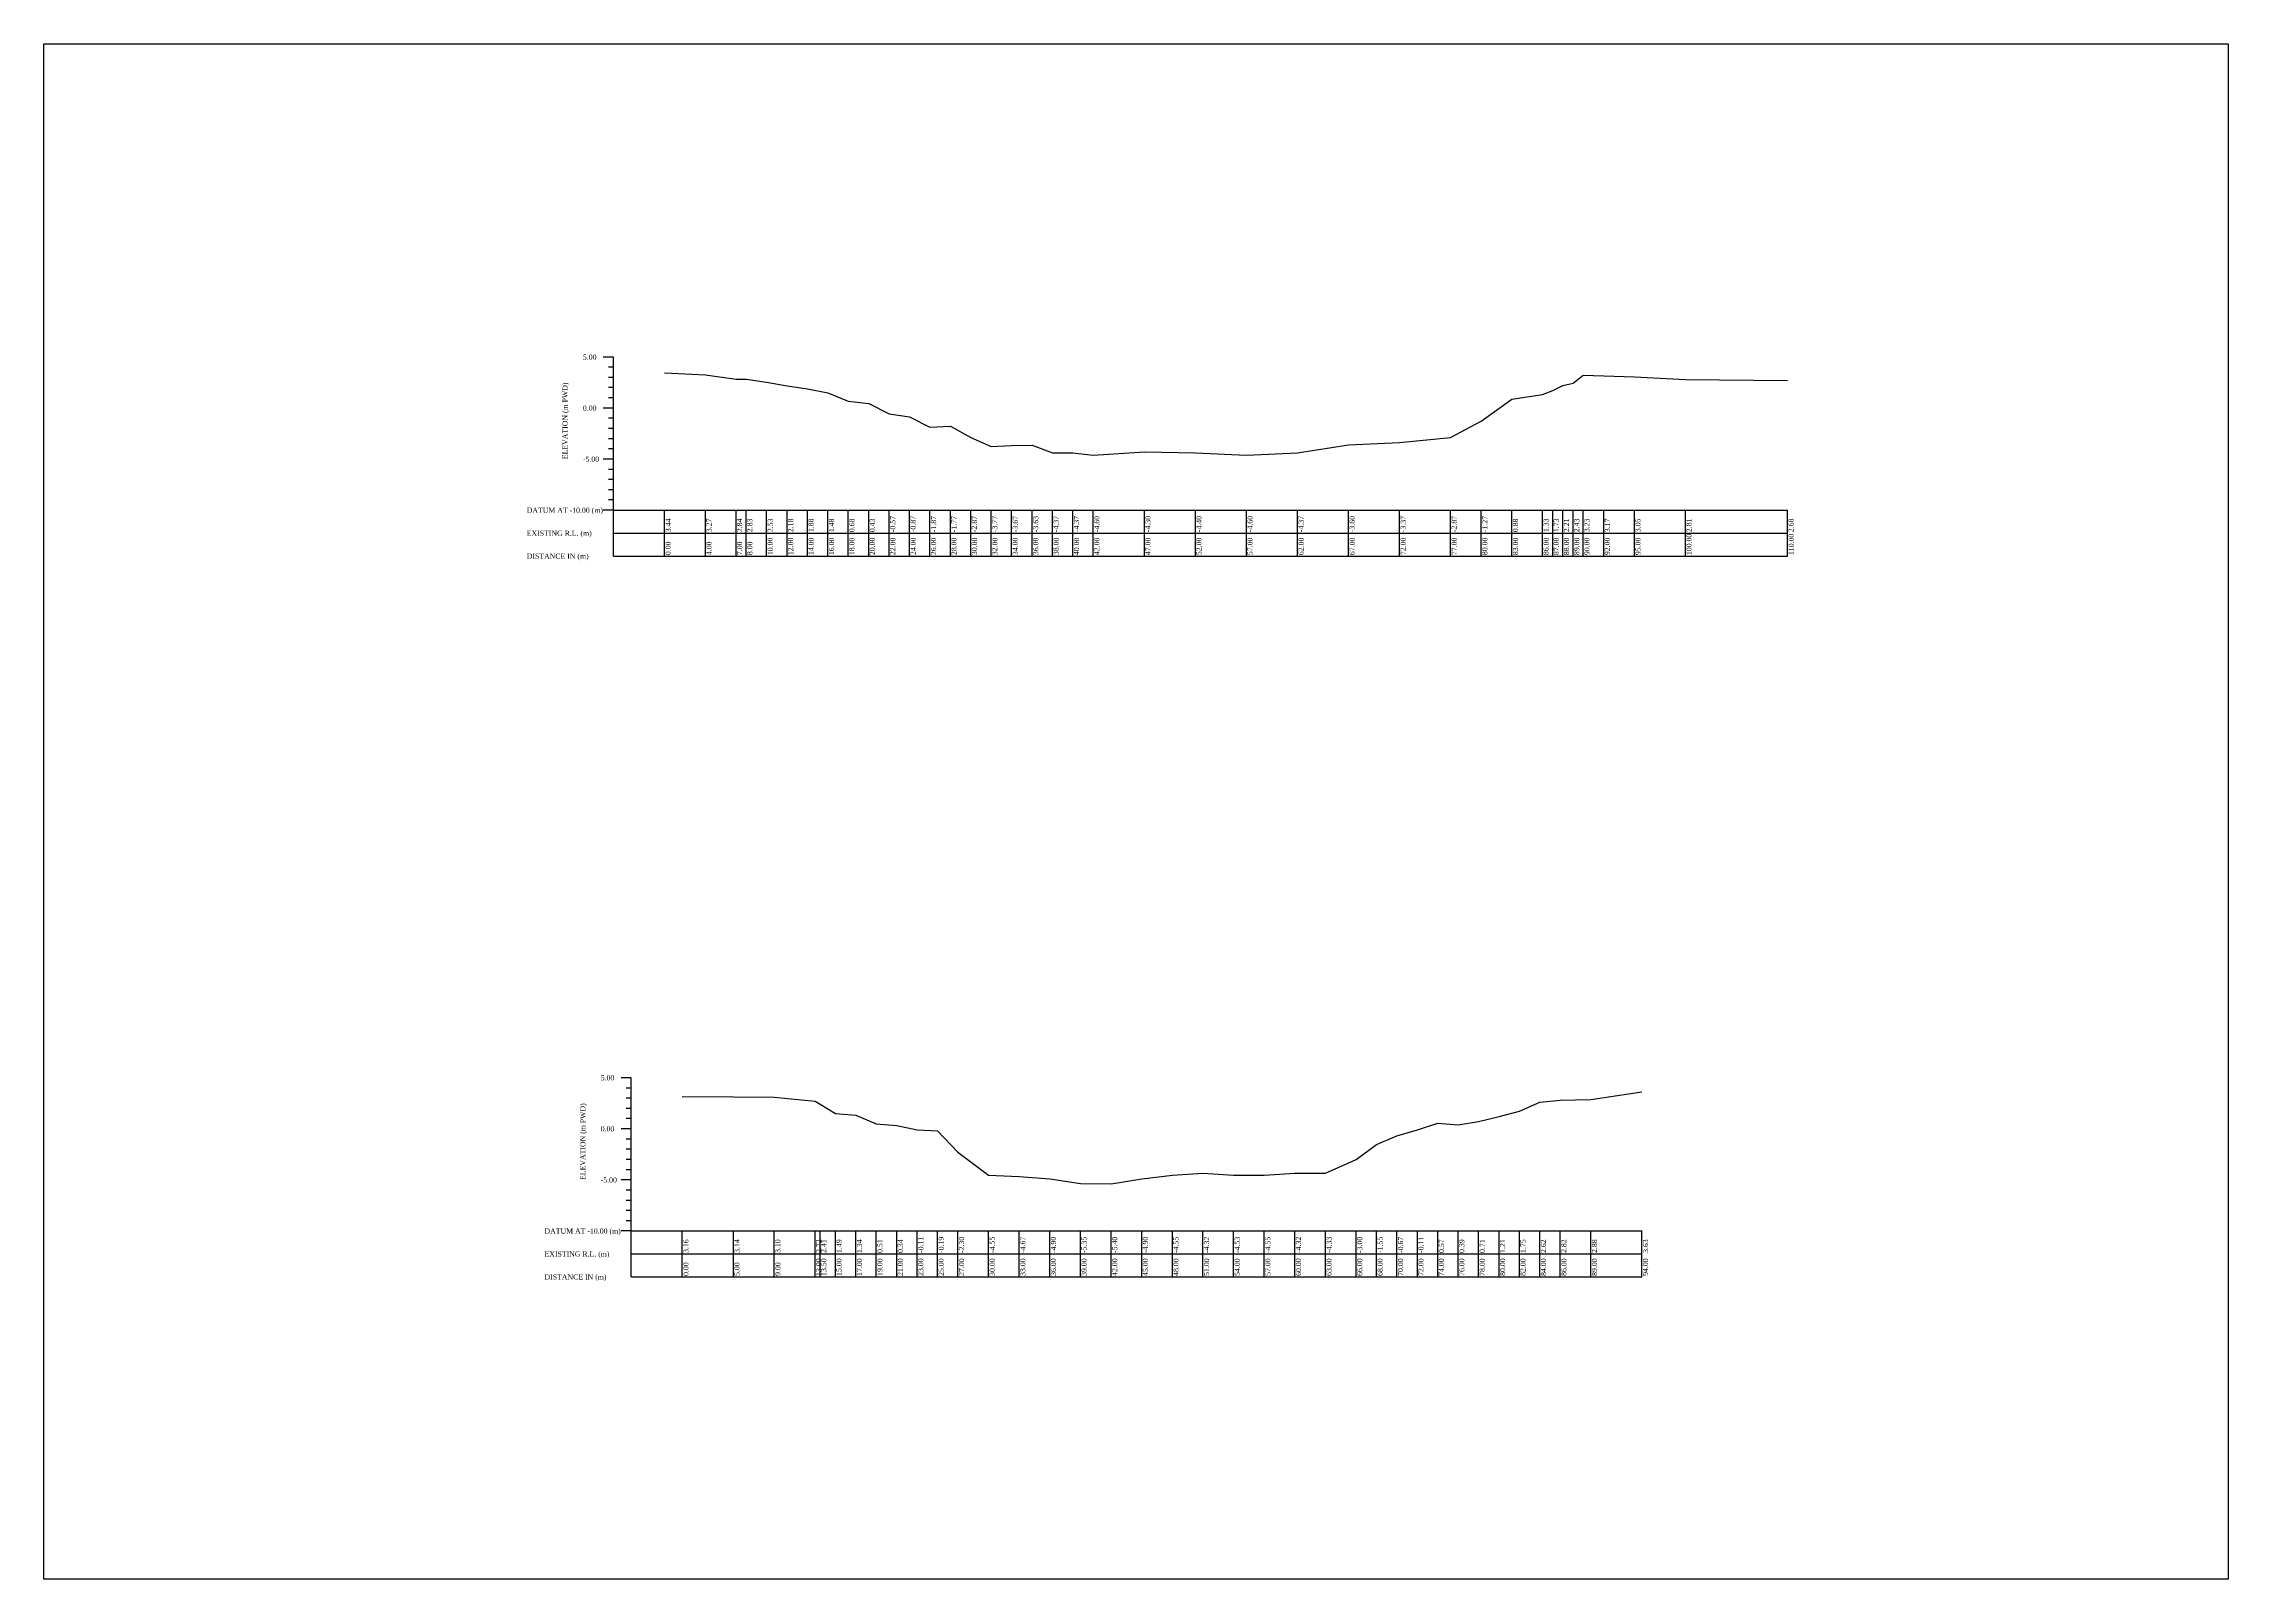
# Model space of a CAD drawing. Header units: metres. Extents: x -148477 to 168932, y -55673 to -2736.
# Drawn here: x -28312.1 to -28098.1, y -6465.2 to -6314.9 of the extents above; entities that cross this region are included whole.
import ezdxf

# ---------------------------------------------------------------- set-up
doc = ezdxf.new("R2010")
doc.units = ezdxf.units.M
doc.styles.add('liza', font='times.ttf', dxfattribs={"height": 2})

msp = doc.modelspace()

# ---------------------------------------------------------------- linework, layer by layer
at = {"color": 0, "linetype": 'Continuous', "lineweight": -3, "ltscale": 0.5}
for p, q in [((-28256.307, -6345.5654), (-28257.307, -6345.5654)), ((-28256.307, -6346.5654), (-28256.807, -6346.5654)), ((-28256.307, -6365.0654), (-28256.307, -6345.5654)), ((-28256.307, -6347.5654), (-28256.807, -6347.5654)), ((-28256.307, -6348.5654), (-28256.807, -6348.5654)), ((-28256.307, -6350.5654), (-28257.307, -6350.5654)), ((-28256.307, -6349.5654), (-28256.807, -6349.5654)), ((-28256.307, -6351.5654), (-28256.807, -6351.5654)), ((-28256.307, -6352.5654), (-28256.807, -6352.5654)), ((-28256.307, -6355.5654), (-28257.307, -6355.5654)), ((-28256.307, -6353.5654), (-28256.807, -6353.5654)), ((-28256.307, -6354.5654), (-28256.807, -6354.5654)), ((-28256.307, -6356.5654), (-28256.807, -6356.5654)), ((-28256.307, -6357.5654), (-28256.807, -6357.5654)), ((-28256.307, -6358.5654), (-28256.807, -6358.5654)), ((-28256.307, -6359.5654), (-28256.807, -6359.5654)), ((-28256.307, -6360.5654), (-28257.307, -6360.5654)), ((-28256.307, -6360.5654), (-28141.307, -6360.5654)), ((-28251.307, -6365.0654), (-28251.307, -6360.5654)), ((-28247.307, -6365.0654), (-28247.307, -6360.5654)), ((-28244.307, -6365.0654), (-28244.307, -6360.5654)), ((-28243.307, -6365.0654), (-28243.307, -6360.5654)), ((-28241.307, -6365.0654), (-28241.307, -6360.5654)), ((-28239.307, -6365.0654), (-28239.307, -6360.5654)), ((-28237.307, -6365.0654), (-28237.307, -6360.5654)), ((-28235.307, -6365.0654), (-28235.307, -6360.5654)), ((-28233.307, -6365.0654), (-28233.307, -6360.5654)), ((-28231.307, -6365.0654), (-28231.307, -6360.5654)), ((-28229.307, -6365.0654), (-28229.307, -6360.5654)), ((-28227.307, -6365.0654), (-28227.307, -6360.5654)), ((-28225.307, -6365.0654), (-28225.307, -6360.5654)), ((-28223.307, -6365.0654), (-28223.307, -6360.5654)), ((-28221.307, -6365.0654), (-28221.307, -6360.5654)), ((-28219.307, -6365.0654), (-28219.307, -6360.5654)), ((-28217.307, -6365.0654), (-28217.307, -6360.5654)), ((-28215.307, -6365.0654), (-28215.307, -6360.5654)), ((-28213.307, -6365.0654), (-28213.307, -6360.5654)), ((-28211.307, -6365.0654), (-28211.307, -6360.5654)), ((-28209.307, -6365.0654), (-28209.307, -6360.5654)), ((-28204.307, -6365.0654), (-28204.307, -6360.5654)), ((-28199.307, -6365.0654), (-28199.307, -6360.5654)), ((-28194.307, -6365.0654), (-28194.307, -6360.5654)), ((-28189.307, -6365.0654), (-28189.307, -6360.5654)), ((-28184.307, -6365.0654), (-28184.307, -6360.5654)), ((-28179.307, -6365.0654), (-28179.307, -6360.5654)), ((-28174.307, -6365.0654), (-28174.307, -6360.5654)), ((-28171.307, -6365.0654), (-28171.307, -6360.5654)), ((-28168.307, -6365.0654), (-28168.307, -6360.5654)), ((-28165.307, -6365.0654), (-28165.307, -6360.5654)), ((-28164.307, -6365.0654), (-28164.307, -6360.5654)), ((-28163.307, -6365.0654), (-28163.307, -6360.5654)), ((-28162.307, -6365.0654), (-28162.307, -6360.5654)), ((-28161.307, -6365.0654), (-28161.307, -6360.5654)), ((-28159.307, -6365.0654), (-28159.307, -6360.5654)), ((-28156.307, -6365.0654), (-28156.307, -6360.5654)), ((-28151.307, -6365.0654), (-28151.307, -6360.5654)), ((-28141.307, -6365.0654), (-28141.307, -6360.5654)), ((-28256.307, -6362.8154), (-28141.307, -6362.8154)), ((-28256.307, -6365.0654), (-28141.307, -6365.0654)), ((-28254.5656, -6416.1443), (-28255.5656, -6416.1443)), ((-28254.5656, -6417.1443), (-28255.0656, -6417.1443)), ((-28254.5656, -6435.6443), (-28254.5656, -6416.1443)), ((-28254.5656, -6418.1443), (-28255.0656, -6418.1443)), ((-28254.5656, -6419.1443), (-28255.0656, -6419.1443)), ((-28254.5656, -6421.1443), (-28255.5656, -6421.1443)), ((-28254.5656, -6420.1443), (-28255.0656, -6420.1443)), ((-28254.5656, -6422.1443), (-28255.0656, -6422.1443)), ((-28254.5656, -6423.1443), (-28255.0656, -6423.1443)), ((-28254.5656, -6424.1443), (-28255.0656, -6424.1443)), ((-28254.5656, -6426.1443), (-28255.5656, -6426.1443)), ((-28254.5656, -6425.1443), (-28255.0656, -6425.1443)), ((-28254.5656, -6427.1443), (-28255.0656, -6427.1443)), ((-28254.5656, -6428.1443), (-28255.0656, -6428.1443)), ((-28254.5656, -6429.1443), (-28255.0656, -6429.1443)), ((-28254.5656, -6430.1443), (-28255.0656, -6430.1443)), ((-28254.5656, -6431.1443), (-28255.5656, -6431.1443)), ((-28254.5656, -6431.1443), (-28155.5656, -6431.1443)), ((-28249.5656, -6435.6443), (-28249.5656, -6431.1443)), ((-28244.5656, -6435.6443), (-28244.5656, -6431.1443)), ((-28240.5656, -6435.6443), (-28240.5656, -6431.1443)), ((-28236.5656, -6435.6443), (-28236.5656, -6431.1443)), ((-28236.0656, -6435.6443), (-28236.0656, -6431.1443)), ((-28234.5656, -6435.6443), (-28234.5656, -6431.1443)), ((-28232.5656, -6435.6443), (-28232.5656, -6431.1443)), ((-28230.5656, -6435.6443), (-28230.5656, -6431.1443)), ((-28228.5656, -6435.6443), (-28228.5656, -6431.1443)), ((-28226.5656, -6435.6443), (-28226.5656, -6431.1443)), ((-28224.5656, -6435.6443), (-28224.5656, -6431.1443)), ((-28222.5656, -6435.6443), (-28222.5656, -6431.1443)), ((-28219.5656, -6435.6443), (-28219.5656, -6431.1443)), ((-28216.5656, -6435.6443), (-28216.5656, -6431.1443)), ((-28213.5656, -6435.6443), (-28213.5656, -6431.1443)), ((-28210.5656, -6435.6443), (-28210.5656, -6431.1443)), ((-28207.5656, -6435.6443), (-28207.5656, -6431.1443)), ((-28204.5656, -6435.6443), (-28204.5656, -6431.1443)), ((-28201.5656, -6435.6443), (-28201.5656, -6431.1443)), ((-28198.5656, -6435.6443), (-28198.5656, -6431.1443)), ((-28195.5656, -6435.6443), (-28195.5656, -6431.1443)), ((-28192.5656, -6435.6443), (-28192.5656, -6431.1443)), ((-28189.5656, -6435.6443), (-28189.5656, -6431.1443)), ((-28186.5656, -6435.6443), (-28186.5656, -6431.1443)), ((-28183.5656, -6435.6443), (-28183.5656, -6431.1443)), ((-28181.5656, -6435.6443), (-28181.5656, -6431.1443)), ((-28179.5656, -6435.6443), (-28179.5656, -6431.1443)), ((-28177.5656, -6435.6443), (-28177.5656, -6431.1443)), ((-28175.5656, -6435.6443), (-28175.5656, -6431.1443)), ((-28173.5656, -6435.6443), (-28173.5656, -6431.1443)), ((-28171.5656, -6435.6443), (-28171.5656, -6431.1443)), ((-28169.5656, -6435.6443), (-28169.5656, -6431.1443)), ((-28167.5656, -6435.6443), (-28167.5656, -6431.1443)), ((-28165.5656, -6435.6443), (-28165.5656, -6431.1443)), ((-28163.5656, -6435.6443), (-28163.5656, -6431.1443)), ((-28160.5656, -6435.6443), (-28160.5656, -6431.1443)), ((-28155.5656, -6435.6443), (-28155.5656, -6431.1443)), ((-28254.5656, -6433.3943), (-28155.5656, -6433.3943)), ((-28254.5656, -6435.6443), (-28155.5656, -6435.6443))]:
    msp.add_line(p, q, dxfattribs=at)
msp.add_lwpolyline([(-28312.124, -6314.8858), (-28098.1277, -6314.8858), (-28098.1277, -6465.2488), (-28312.124, -6465.2488)], close=True, dxfattribs=at)
for points in [[(-28251.307, -6347.1234), (-28247.307, -6347.2974), (-28244.307, -6347.7204), (-28243.307, -6347.7314), (-28241.307, -6348.0314), (-28239.307, -6348.3814), (-28237.307, -6348.6814), (-28235.307, -6349.0814), (-28233.307, -6349.8814), (-28231.307, -6350.1314), (-28229.307, -6351.1314), (-28227.307, -6351.4314), (-28225.307, -6352.4314), (-28223.307, -6352.3314), (-28221.307, -6353.4314), (-28219.307, -6354.3314), (-28217.307, -6354.2314), (-28215.307, -6354.1914), (-28213.307, -6354.9314), (-28211.307, -6354.9314), (-28209.307, -6355.1614), (-28204.307, -6354.8614), (-28199.307, -6354.9614), (-28194.307, -6355.1614), (-28189.307, -6354.9314), (-28184.307, -6354.1614), (-28179.307, -6353.9314), (-28174.307, -6353.4314), (-28171.307, -6351.8314), (-28168.307, -6349.6814), (-28165.307, -6349.2314), (-28164.307, -6348.8314), (-28163.307, -6348.3514), (-28162.307, -6348.1314), (-28161.307, -6347.3314), (-28159.307, -6347.3994), (-28156.307, -6347.5204), (-28151.307, -6347.7534), (-28141.307, -6347.8804)], [(-28249.5656, -6417.9833), (-28244.5656, -6418.0093), (-28240.5656, -6418.0463), (-28236.5656, -6418.4293), (-28236.0656, -6418.7303), (-28234.5656, -6419.6543), (-28232.5656, -6419.8003), (-28230.5656, -6420.6353), (-28228.5656, -6420.8013), (-28226.5656, -6421.2503), (-28224.5656, -6421.3303), (-28222.5656, -6423.4403), (-28219.5656, -6425.6903), (-28216.5656, -6425.8153), (-28213.5656, -6426.0403), (-28210.5656, -6426.4903), (-28207.5656, -6426.5403), (-28204.5656, -6426.0403), (-28201.5656, -6425.6903), (-28198.5656, -6425.4653), (-28195.5656, -6425.6703), (-28192.5656, -6425.6903), (-28189.5656, -6425.4653), (-28186.5656, -6425.4763), (-28183.5656, -6424.1403), (-28181.5656, -6422.6903), (-28179.5656, -6421.8153), (-28177.5656, -6421.2503), (-28175.5656, -6420.5723), (-28173.5656, -6420.7503), (-28171.5656, -6420.4303), (-28169.5656, -6419.9353), (-28167.5656, -6419.3953), (-28165.5656, -6418.5203), (-28163.5656, -6418.3263), (-28160.5656, -6418.2603), (-28155.5656, -6417.5193)]]:
    msp.add_lwpolyline(points, dxfattribs=at)

# ---------------------------------------------------------------- texts
at = {"color": 0, "linetype": 'Continuous', "lineweight": -3, "ltscale": 0.5, "char_height": 0.5, "attachment_point": 1, "style": 'liza'}
for s, insert, width in [('5.00', (-28259.307, -6345.3154), 2), ('0.00', (-28259.307, -6350.3154), 2), ('-5.00', (-28259.307, -6355.3154), 2), ('DATUM AT -10.00 (m)', (-28264.807, -6360.3154), 7.5), ('EXISTING R.L. (m)', (-28264.807, -6362.5654), 7.5), ('DISTANCE IN (m)', (-28264.807, -6364.8154), 7.5), ('5.00', (-28257.5656, -6415.8943), 2), ('0.00', (-28257.5656, -6420.8943), 2), ('-5.00', (-28257.5656, -6425.8943), 2), ('DATUM AT -10.00 (m)', (-28263.0656, -6430.8943), 7.5), ('EXISTING R.L. (m)', (-28263.0656, -6433.1443), 7.5), ('DISTANCE IN (m)', (-28263.0656, -6435.3943), 7.5)]:
    msp.add_mtext(s, dxfattribs=dict(at, insert=insert, width=width))
at = {"color": 0, "linetype": 'Continuous', "lineweight": -3, "ltscale": 0.5, "char_height": 0.5, "attachment_point": 1, "rotation": 90, "style": 'liza'}
for s, insert, width in [('ELEVATION (m PWD)', (-28261.307, -6355.5654), 10), ('3.44', (-28251.207, -6362.7154), 2.15), ('3.27', (-28247.207, -6362.7154), 2.15), ('2.84', (-28244.207, -6362.7154), 2.15), ('2.83', (-28243.207, -6362.7154), 2.15), ('2.53', (-28241.207, -6362.7154), 2.15), ('2.18', (-28239.207, -6362.7154), 2.15), ('1.88', (-28237.207, -6362.7154), 2.15), ('1.48', (-28235.207, -6362.7154), 2.15), ('0.68', (-28233.207, -6362.7154), 2.15), ('0.43', (-28231.207, -6362.7154), 2.15), ('-0.57', (-28229.207, -6362.7154), 2.15), ('-0.87', (-28227.207, -6362.7154), 2.15), ('-1.87', (-28225.207, -6362.7154), 2.15), ('-1.77', (-28223.207, -6362.7154), 2.15), ('-2.87', (-28221.207, -6362.7154), 2.15), ('-3.77', (-28219.207, -6362.7154), 2.15), ('-3.67', (-28217.207, -6362.7154), 2.15), ('-3.63', (-28215.207, -6362.7154), 2.15), ('-4.37', (-28213.207, -6362.7154), 2.15), ('-4.37', (-28211.207, -6362.7154), 2.15), ('-4.60', (-28209.207, -6362.7154), 2.15), ('-4.30', (-28204.207, -6362.7154), 2.15), ('-4.40', (-28199.207, -6362.7154), 2.15), ('-4.60', (-28194.207, -6362.7154), 2.15), ('-4.37', (-28189.207, -6362.7154), 2.15), ('-3.60', (-28184.207, -6362.7154), 2.15), ('-3.37', (-28179.207, -6362.7154), 2.15), ('-2.87', (-28174.207, -6362.7154), 2.15), ('-1.27', (-28171.207, -6362.7154), 2.15), ('0.88', (-28168.207, -6362.7154), 2.15), ('1.33', (-28165.207, -6362.7154), 2.15), ('1.73', (-28164.207, -6362.7154), 2.15), ('2.21', (-28163.207, -6362.7154), 2.15), ('2.43', (-28162.207, -6362.7154), 2.15), ('3.23', (-28161.207, -6362.7154), 2.15), ('3.17', (-28159.207, -6362.7154), 2.15), ('3.05', (-28156.207, -6362.7154), 2.15), ('2.81', (-28151.207, -6362.7154), 2.15), ('2.68', (-28141.207, -6362.7154), 2.15), ('0.00', (-28251.207, -6364.9654), 2.15), ('4.00', (-28247.207, -6364.9654), 2.15), ('7.00', (-28244.207, -6364.9654), 2.15), ('8.00', (-28243.207, -6364.9654), 2.15), ('10.00', (-28241.207, -6364.9654), 2.15), ('12.00', (-28239.207, -6364.9654), 2.15), ('14.00', (-28237.207, -6364.9654), 2.15), ('16.00', (-28235.207, -6364.9654), 2.15), ('18.00', (-28233.207, -6364.9654), 2.15), ('20.00', (-28231.207, -6364.9654), 2.15), ('22.00', (-28229.207, -6364.9654), 2.15), ('24.00', (-28227.207, -6364.9654), 2.15), ('26.00', (-28225.207, -6364.9654), 2.15), ('28.00', (-28223.207, -6364.9654), 2.15), ('30.00', (-28221.207, -6364.9654), 2.15), ('32.00', (-28219.207, -6364.9654), 2.15), ('34.00', (-28217.207, -6364.9654), 2.15), ('36.00', (-28215.207, -6364.9654), 2.15), ('38.00', (-28213.207, -6364.9654), 2.15), ('40.00', (-28211.207, -6364.9654), 2.15), ('42.00', (-28209.207, -6364.9654), 2.15), ('47.00', (-28204.207, -6364.9654), 2.15), ('52.00', (-28199.207, -6364.9654), 2.15), ('57.00', (-28194.207, -6364.9654), 2.15), ('62.00', (-28189.207, -6364.9654), 2.15), ('67.00', (-28184.207, -6364.9654), 2.15), ('72.00', (-28179.207, -6364.9654), 2.15), ('77.00', (-28174.207, -6364.9654), 2.15), ('80.00', (-28171.207, -6364.9654), 2.15), ('83.00', (-28168.207, -6364.9654), 2.15), ('86.00', (-28165.207, -6364.9654), 2.15), ('87.00', (-28164.207, -6364.9654), 2.15), ('88.00', (-28163.207, -6364.9654), 2.15), ('89.00', (-28162.207, -6364.9654), 2.15), ('90.00', (-28161.207, -6364.9654), 2.15), ('92.00', (-28159.207, -6364.9654), 2.15), ('95.00', (-28156.207, -6364.9654), 2.15), ('100.00', (-28151.207, -6364.9654), 2.15), ('110.00', (-28141.207, -6364.9654), 2.15), ('ELEVATION (m PWD)', (-28259.5656, -6426.1443), 10), ('3.16', (-28249.4656, -6433.2943), 2.15), ('3.14', (-28244.4656, -6433.2943), 2.15), ('3.10', (-28240.4656, -6433.2943), 2.15), ('2.72', (-28236.4656, -6433.2943), 2.15), ('2.41', (-28235.9656, -6433.2943), 2.15), ('1.49', (-28234.4656, -6433.2943), 2.15), ('1.34', (-28232.4656, -6433.2943), 2.15), ('0.51', (-28230.4656, -6433.2943), 2.15), ('0.34', (-28228.4656, -6433.2943), 2.15), ('-0.11', (-28226.4656, -6433.2943), 2.15), ('-0.19', (-28224.4656, -6433.2943), 2.15), ('-2.30', (-28222.4656, -6433.2943), 2.15), ('-4.55', (-28219.4656, -6433.2943), 2.15), ('-4.67', (-28216.4656, -6433.2943), 2.15), ('-4.90', (-28213.4656, -6433.2943), 2.15), ('-5.35', (-28210.4656, -6433.2943), 2.15), ('-5.40', (-28207.4656, -6433.2943), 2.15), ('-4.90', (-28204.4656, -6433.2943), 2.15), ('-4.55', (-28201.4656, -6433.2943), 2.15), ('-4.32', (-28198.4656, -6433.2943), 2.15), ('-4.53', (-28195.4656, -6433.2943), 2.15), ('-4.55', (-28192.4656, -6433.2943), 2.15), ('-4.32', (-28189.4656, -6433.2943), 2.15), ('-4.33', (-28186.4656, -6433.2943), 2.15), ('-3.00', (-28183.4656, -6433.2943), 2.15), ('-1.55', (-28181.4656, -6433.2943), 2.15), ('-0.67', (-28179.4656, -6433.2943), 2.15), ('-0.11', (-28177.4656, -6433.2943), 2.15), ('0.57', (-28175.4656, -6433.2943), 2.15), ('0.39', (-28173.4656, -6433.2943), 2.15), ('0.71', (-28171.4656, -6433.2943), 2.15), ('1.21', (-28169.4656, -6433.2943), 2.15), ('1.75', (-28167.4656, -6433.2943), 2.15), ('2.62', (-28165.4656, -6433.2943), 2.15), ('2.82', (-28163.4656, -6433.2943), 2.15), ('2.88', (-28160.4656, -6433.2943), 2.15), ('3.63', (-28155.4656, -6433.2943), 2.15), ('0.00', (-28249.4656, -6435.5443), 2.15), ('5.00', (-28244.4656, -6435.5443), 2.15), ('9.00', (-28240.4656, -6435.5443), 2.15), ('13.00', (-28236.4656, -6435.5443), 2.15), ('13.50', (-28235.9656, -6435.5443), 2.15), ('15.00', (-28234.4656, -6435.5443), 2.15), ('17.00', (-28232.4656, -6435.5443), 2.15), ('19.00', (-28230.4656, -6435.5443), 2.15), ('21.00', (-28228.4656, -6435.5443), 2.15), ('23.00', (-28226.4656, -6435.5443), 2.15), ('25.00', (-28224.4656, -6435.5443), 2.15), ('27.00', (-28222.4656, -6435.5443), 2.15), ('30.00', (-28219.4656, -6435.5443), 2.15), ('33.00', (-28216.4656, -6435.5443), 2.15), ('36.00', (-28213.4656, -6435.5443), 2.15), ('39.00', (-28210.4656, -6435.5443), 2.15), ('42.00', (-28207.4656, -6435.5443), 2.15), ('45.00', (-28204.4656, -6435.5443), 2.15), ('48.00', (-28201.4656, -6435.5443), 2.15), ('51.00', (-28198.4656, -6435.5443), 2.15), ('54.00', (-28195.4656, -6435.5443), 2.15), ('57.00', (-28192.4656, -6435.5443), 2.15), ('60.00', (-28189.4656, -6435.5443), 2.15), ('63.00', (-28186.4656, -6435.5443), 2.15), ('66.00', (-28183.4656, -6435.5443), 2.15), ('68.00', (-28181.4656, -6435.5443), 2.15), ('70.00', (-28179.4656, -6435.5443), 2.15), ('72.00', (-28177.4656, -6435.5443), 2.15), ('74.00', (-28175.4656, -6435.5443), 2.15), ('76.00', (-28173.4656, -6435.5443), 2.15), ('78.00', (-28171.4656, -6435.5443), 2.15), ('80.00', (-28169.4656, -6435.5443), 2.15), ('82.00', (-28167.4656, -6435.5443), 2.15), ('84.00', (-28165.4656, -6435.5443), 2.15), ('86.00', (-28163.4656, -6435.5443), 2.15), ('89.00', (-28160.4656, -6435.5443), 2.15), ('94.00', (-28155.4656, -6435.5443), 2.15)]:
    msp.add_mtext(s, dxfattribs=dict(at, insert=insert, width=width))

doc.saveas('drawing.dxf')
